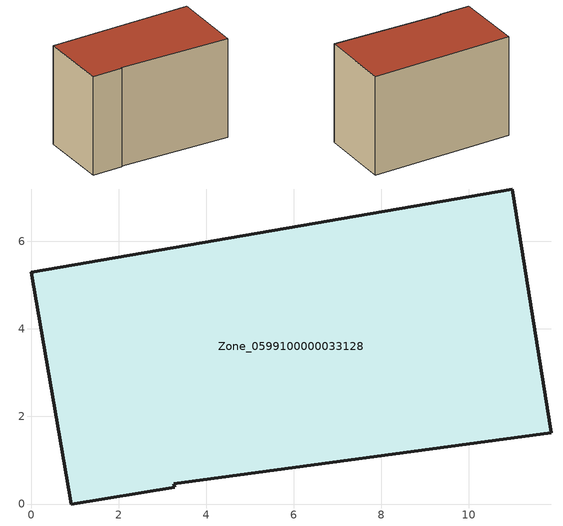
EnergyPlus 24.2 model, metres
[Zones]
Zone_0599100000033128
 floor ground (C_G): 0.91,0 0,5.3 11,7.2 11.89,1.63 3.26,0.46 3.28,0.38 z0
 wall outside (C_F): 11,7.2 0,5.3 0.91,0 3.28,0.38 3.26,0.46 11.89,1.63 11,7.2 z0:7.96
 roof outside (C_R): 0,5.3 0.91,0 3.28,0.38 3.26,0.46 11.89,1.63 11,7.2 z7.96
[BUILDING]
Pand.0599100000033128: North Axis=0; Terrain=City; Loads Convergence Tolerance Value=0.04; Temperature Convergence Tolerance Value=0.4; Solar Distribution=FullExterior; Maximum Number of Warmup Days=25; Minimum Number of Warmup Days=1
[Site:Location]
Rotterdam.The.Hague.AP_ZH_NLD Design_Conditions: Latitude=51.96; Longitude=4.45; Time Zone=1; Elevation=-4.5
[SITE:GROUNDTEMPERATURE:BUILDINGSURFACE]
18, 18, 18, 18, 18, 18, 18, 18, 18, 18, 18, 18
[MATERIAL] Thermal Absorptance=0.9; Solar Absorptance=0.7; Visible Absorptance=0.7
Name | Roughness | Thickness | Conductivity | Density | Specific Heat
G.TI.1975-1991 | MediumSmooth | 0.15 | 0.288461 | 540 | 1210
F.TI.1975-1991 | Rough | 0.3 | 0.230769 | 1920 | 840
R.TI.1975-1991 | MediumRough | 0.2 | 0.153846 | 1500 | 1000
[CONSTRUCTION]
C_G: G.TI.1975-1991
C_F: F.TI.1975-1991
C_R: R.TI.1975-1991
[ZONE]
Zone_0599100000033128: Type=1; Multiplier=1; Ceiling Height=Autocalculate; Volume=Autocalculate; Floor Area=autocalculate; Part of Total Floor Area=Yes
[ZONEINFILTRATION:DESIGNFLOWRATE]
Infil_Zone_0599100000033128: Zone or ZoneList or Space or SpaceList=Zone_0599100000033128; Schedule=AlwaysOn; Design Flow Rate Calculation Method=Flow/Area; Flow Rate per Floor Area=0.003; Constant Term Coefficient=1; Temperature Term Coefficient=0; Velocity Term Coefficient=0; Velocity Squared Term Coefficient=0
[HVACTEMPLATE:ZONE:IDEALLOADSAIRSYSTEM]
Zone_0599100000033128: Maximum Heating Supply Air Temperature=50; Minimum Cooling Supply Air Temperature=13; Maximum Heating Supply Air Humidity Ratio=0.0156; Minimum Cooling Supply Air Humidity Ratio=0.0077; Heating Limit=NoLimit; Cooling Limit=NoLimit; Dehumidification Control Type=ConstantSensibleHeatRatio; Cooling Sensible Heat Ratio=0.7; Dehumidification Setpoint=60; Humidification Control Type=None; Humidification Setpoint=30; Outdoor Air Method=None; Outdoor Air Flow Rate per Person=0.00944; Outdoor Air Flow Rate per Zone Floor Area=0; Outdoor Air Flow Rate per Zone=0; Demand Controlled Ventilation Type=None; Outdoor Air Economizer Type=NoEconomizer; Heat Recovery Type=None; Sensible Heat Recovery Effectiveness=0.7; Latent Heat Recovery Effectiveness=0.65
[ZONECONTROL:THERMOSTAT]
ThermostatControl_Zone_0599100000033128: Zone or ZoneList=Zone_0599100000033128; Control Type Schedule=DualSetpointControlType; Control 1=Thermostat_Zone_0599100000033128; Temperature Difference Between Cutout And Setpoint=0
[THERMOSTATSETPOINT:DUALSETPOINT]
Thermostat_Zone_0599100000033128: Heating Setpoint Temperature Schedule=HeatingSetpoint_Zone_0599100000033128; Cooling Setpoint Temperature Schedule=CoolingSetpoint_Zone_0599100000033128
[SCHEDULE:COMPACT]
HeatingSetpoint_Zone_0599100000033128: Through: 12/31, For: AllDays, Until: 24:00, 21
CoolingSetpoint_Zone_0599100000033128: Through: 12/31, For: AllDays, Until: 24:00, 24
DualSetpointControlType: Through: 12/31, For: AllDays, Until: 24:00, 4
AlwaysOn: Through: 12/31, For: AllDays, Until: 24:00, 1
